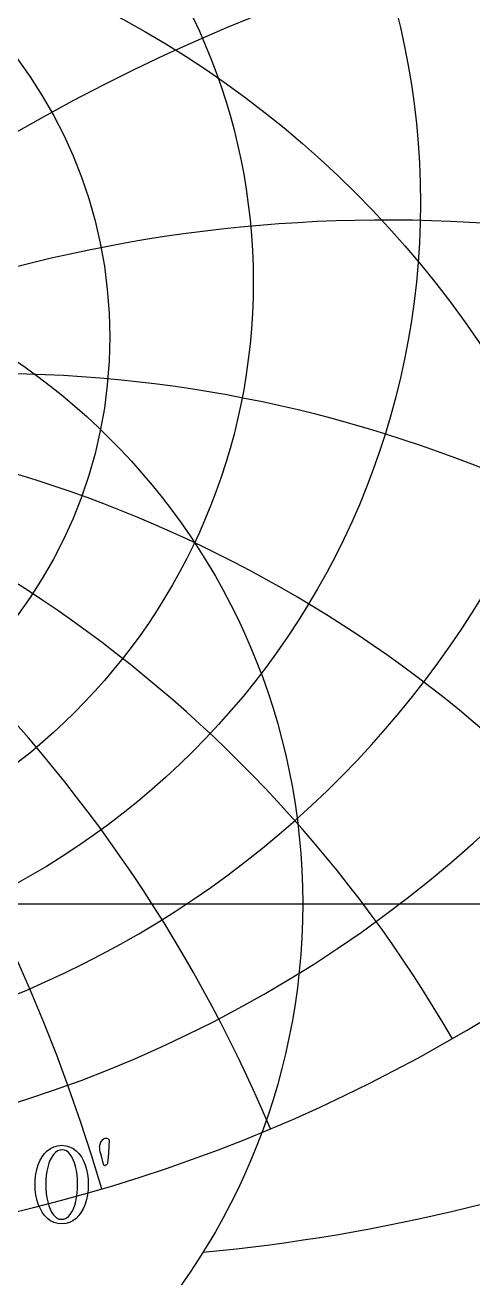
# Model space of a CAD drawing. Header units: millimetres. Extents: x -32.4 to 32.4, y -32.4 to 33.4.
# Drawn here: x 7.91 to 17.2, y -7.76 to 18.25 of the extents above; entities that cross this region are included whole.
import ezdxf

# ---------------------------------------------------------------- set-up
doc = ezdxf.new("R2010")
doc.units = ezdxf.units.MM
for name, color, linetype in [('ENGRAVE', 7, 'Continuous'), ('ENGRAVE_FINE', 8, 'Continuous'), ('TEXT', 5, 'Continuous')]:
    doc.layers.add(name, color=color, linetype=linetype)

msp = doc.modelspace()

# ---------------------------------------------------------------- linework, layer by layer
at = {"layer": 'ENGRAVE'}
msp.add_lwpolyline([(-31.9, 0), (31.9, 0)], dxfattribs=at)
for centre, radius in [((0, 0), 31.9), ((0, 14.5583), 16.1101), ((0, 12.9155), 12.6421), ((0, 11.769), 9.6664), ((0, 0), 20.8814), ((0, 0), 13.6687)]:
    msp.add_circle(centre, radius, dxfattribs=at)
for centre, radius, start, end in [((0, 16.9428), 20.3436, 152.65175, 27.34825), ((0, 20.5259), 25.8291, 183.831, 356.169), ((0, 26.2515), 33.5436, 206.89655, 333.10345), ((0, -16.6098), 26.6818, 38.5, 141.5), ((0, -16.6098), 26.6818, 38.5, 141.5), ((8.1008, 30.2328), 37.6255, 275.33666, 309.20118)]:
    msp.add_arc(centre, radius, start, end, dxfattribs=at)
at = {"layer": 'ENGRAVE_FINE'}
for centre, radius, start, end in [((99.5779, -16.6098), 103.0906, 152.580984, 174.735348), ((99.5779, -16.6098), 103.0906, 152.580984, 174.735348), ((46.2143, -16.6098), 53.3636, 124.25862, 169.30856), ((46.2143, -16.6098), 53.3636, 124.25862, 169.30856), ((-26.6818, -16.6098), 37.7338, 16.46147, 85.90685), ((-26.6818, -16.6098), 37.7338, 16.46147, 85.90685), ((26.6818, -16.6098), 37.7338, 94.09315, 163.53853), ((26.6818, -16.6098), 37.7338, 94.09315, 163.53853), ((-15.4048, -16.6098), 30.8095, 22.79828, 117.66393), ((-15.4048, -16.6098), 30.8095, 22.79828, 117.66393), ((15.4048, -16.6098), 30.8095, 62.33607, 157.20172), ((15.4048, -16.6098), 30.8095, 62.33607, 157.20172), ((-7.1494, -16.6098), 27.623, 30.00143, 131.0588), ((-7.1494, -16.6098), 27.623, 30.00143, 131.0588), ((7.1494, -16.6098), 27.623, 48.9412, 149.99857), ((7.1494, -16.6098), 27.623, 48.9412, 149.99857), ((0, 52.1278), 63.3478, 239.880424, 300.119576)]:
    msp.add_arc(centre, radius, start, end, dxfattribs=at)
at = {"layer": 'TEXT'}
for points in [[(9.5894, -4.8635), (9.608, -4.8656), (9.625, -4.872), (9.6404, -4.8825), (9.6541, -4.8972), (9.654, -4.9124), (9.6535, -4.9319), (9.6527, -4.9557), (9.6515, -4.984), (9.6501, -5.0153), (9.6483, -5.0484), (9.6462, -5.0833), (9.6438, -5.12), (9.6411, -5.1574), (9.6383, -5.1945), (9.6353, -5.2312), (9.6321, -5.2676), (9.629, -5.3024), (9.626, -5.3343), (9.6231, -5.3633), (9.6205, -5.3894), (9.6124, -5.403), (9.601, -5.4153), (9.5865, -5.4263), (9.5687, -5.436), (9.5614, -5.435), (9.5551, -5.4321), (9.5497, -5.4273), (9.5453, -5.4205), (9.5257, -5.3545), (9.5084, -5.2939), (9.4934, -5.2386), (9.4806, -5.1886), (9.4704, -5.144), (9.4631, -5.1048), (9.4587, -5.0709), (9.4573, -5.0423), (9.4583, -5.0238), (9.4615, -5.0047), (9.4667, -4.985), (9.4741, -4.9646), (9.4833, -4.9446), (9.4942, -4.926), (9.5066, -4.909), (9.5207, -4.8933), (9.5362, -4.8803), (9.5528, -4.871), (9.5705, -4.8654), (9.5894, -4.8635)], [(8.6698, -5.0112), (8.7557, -5.0182), (8.8346, -5.039), (8.9066, -5.0738), (8.9716, -5.1226), (9.0294, -5.1829), (9.0797, -5.2524), (9.1226, -5.3312), (9.1581, -5.4192), (9.1859, -5.514), (9.2057, -5.6131), (9.2176, -5.7167), (9.2215, -5.8246), (9.2175, -5.9325), (9.2054, -6.036), (9.1851, -6.1352), (9.1568, -6.2299), (9.1208, -6.318), (9.0775, -6.397), (9.0269, -6.467), (8.969, -6.5278), (8.9042, -6.5771), (8.8327, -6.6123), (8.7546, -6.6335), (8.6698, -6.6405), (8.5872, -6.6335), (8.5105, -6.6123), (8.4396, -6.5771), (8.3745, -6.5278), (8.316, -6.467), (8.2647, -6.397), (8.2208, -6.318), (8.1841, -6.2299), (8.1552, -6.1352), (8.1346, -6.036), (8.1222, -5.9325), (8.1181, -5.8246), (8.1221, -5.7167), (8.1343, -5.6131), (8.1545, -5.514), (8.1828, -5.4192), (8.2189, -5.3312), (8.2625, -5.2524), (8.3135, -5.1829), (8.3719, -5.1226), (8.4372, -5.0738), (8.5086, -5.039), (8.5861, -5.0182), (8.6698, -5.0112)], [(8.6828, -5.1044), (8.6315, -5.1105), (8.584, -5.1287), (8.5402, -5.1591), (8.5001, -5.2016), (8.4641, -5.2543), (8.4325, -5.3152), (8.4052, -5.3844), (8.3823, -5.4619), (8.3642, -5.5458), (8.3512, -5.6342), (8.3434, -5.7271), (8.3408, -5.8246), (8.3434, -5.921), (8.3512, -6.0133), (8.3642, -6.1016), (8.3823, -6.1859), (8.4049, -6.264), (8.4312, -6.3339), (8.4612, -6.3955), (8.495, -6.4488), (8.532, -6.4919), (8.5717, -6.5226), (8.6142, -6.5411), (8.6594, -6.5473), (8.714, -6.5409), (8.7637, -6.522), (8.8086, -6.4904), (8.8485, -6.4462), (8.8838, -6.3915), (8.9143, -6.3284), (8.9401, -6.2568), (8.9612, -6.1768), (8.9777, -6.0909), (8.9894, -6.0013), (8.9964, -5.9083), (8.9988, -5.8116), (8.9963, -5.7144), (8.9887, -5.6222), (8.9762, -5.535), (8.9586, -5.4528), (8.9366, -5.3772), (8.9107, -5.3097), (8.8809, -5.2503), (8.8472, -5.199), (8.8103, -5.1576), (8.7705, -5.1281), (8.728, -5.1104), (8.6828, -5.1044)]]:
    msp.add_lwpolyline(points, close=True, dxfattribs=at)

doc.saveas('drawing.dxf')
